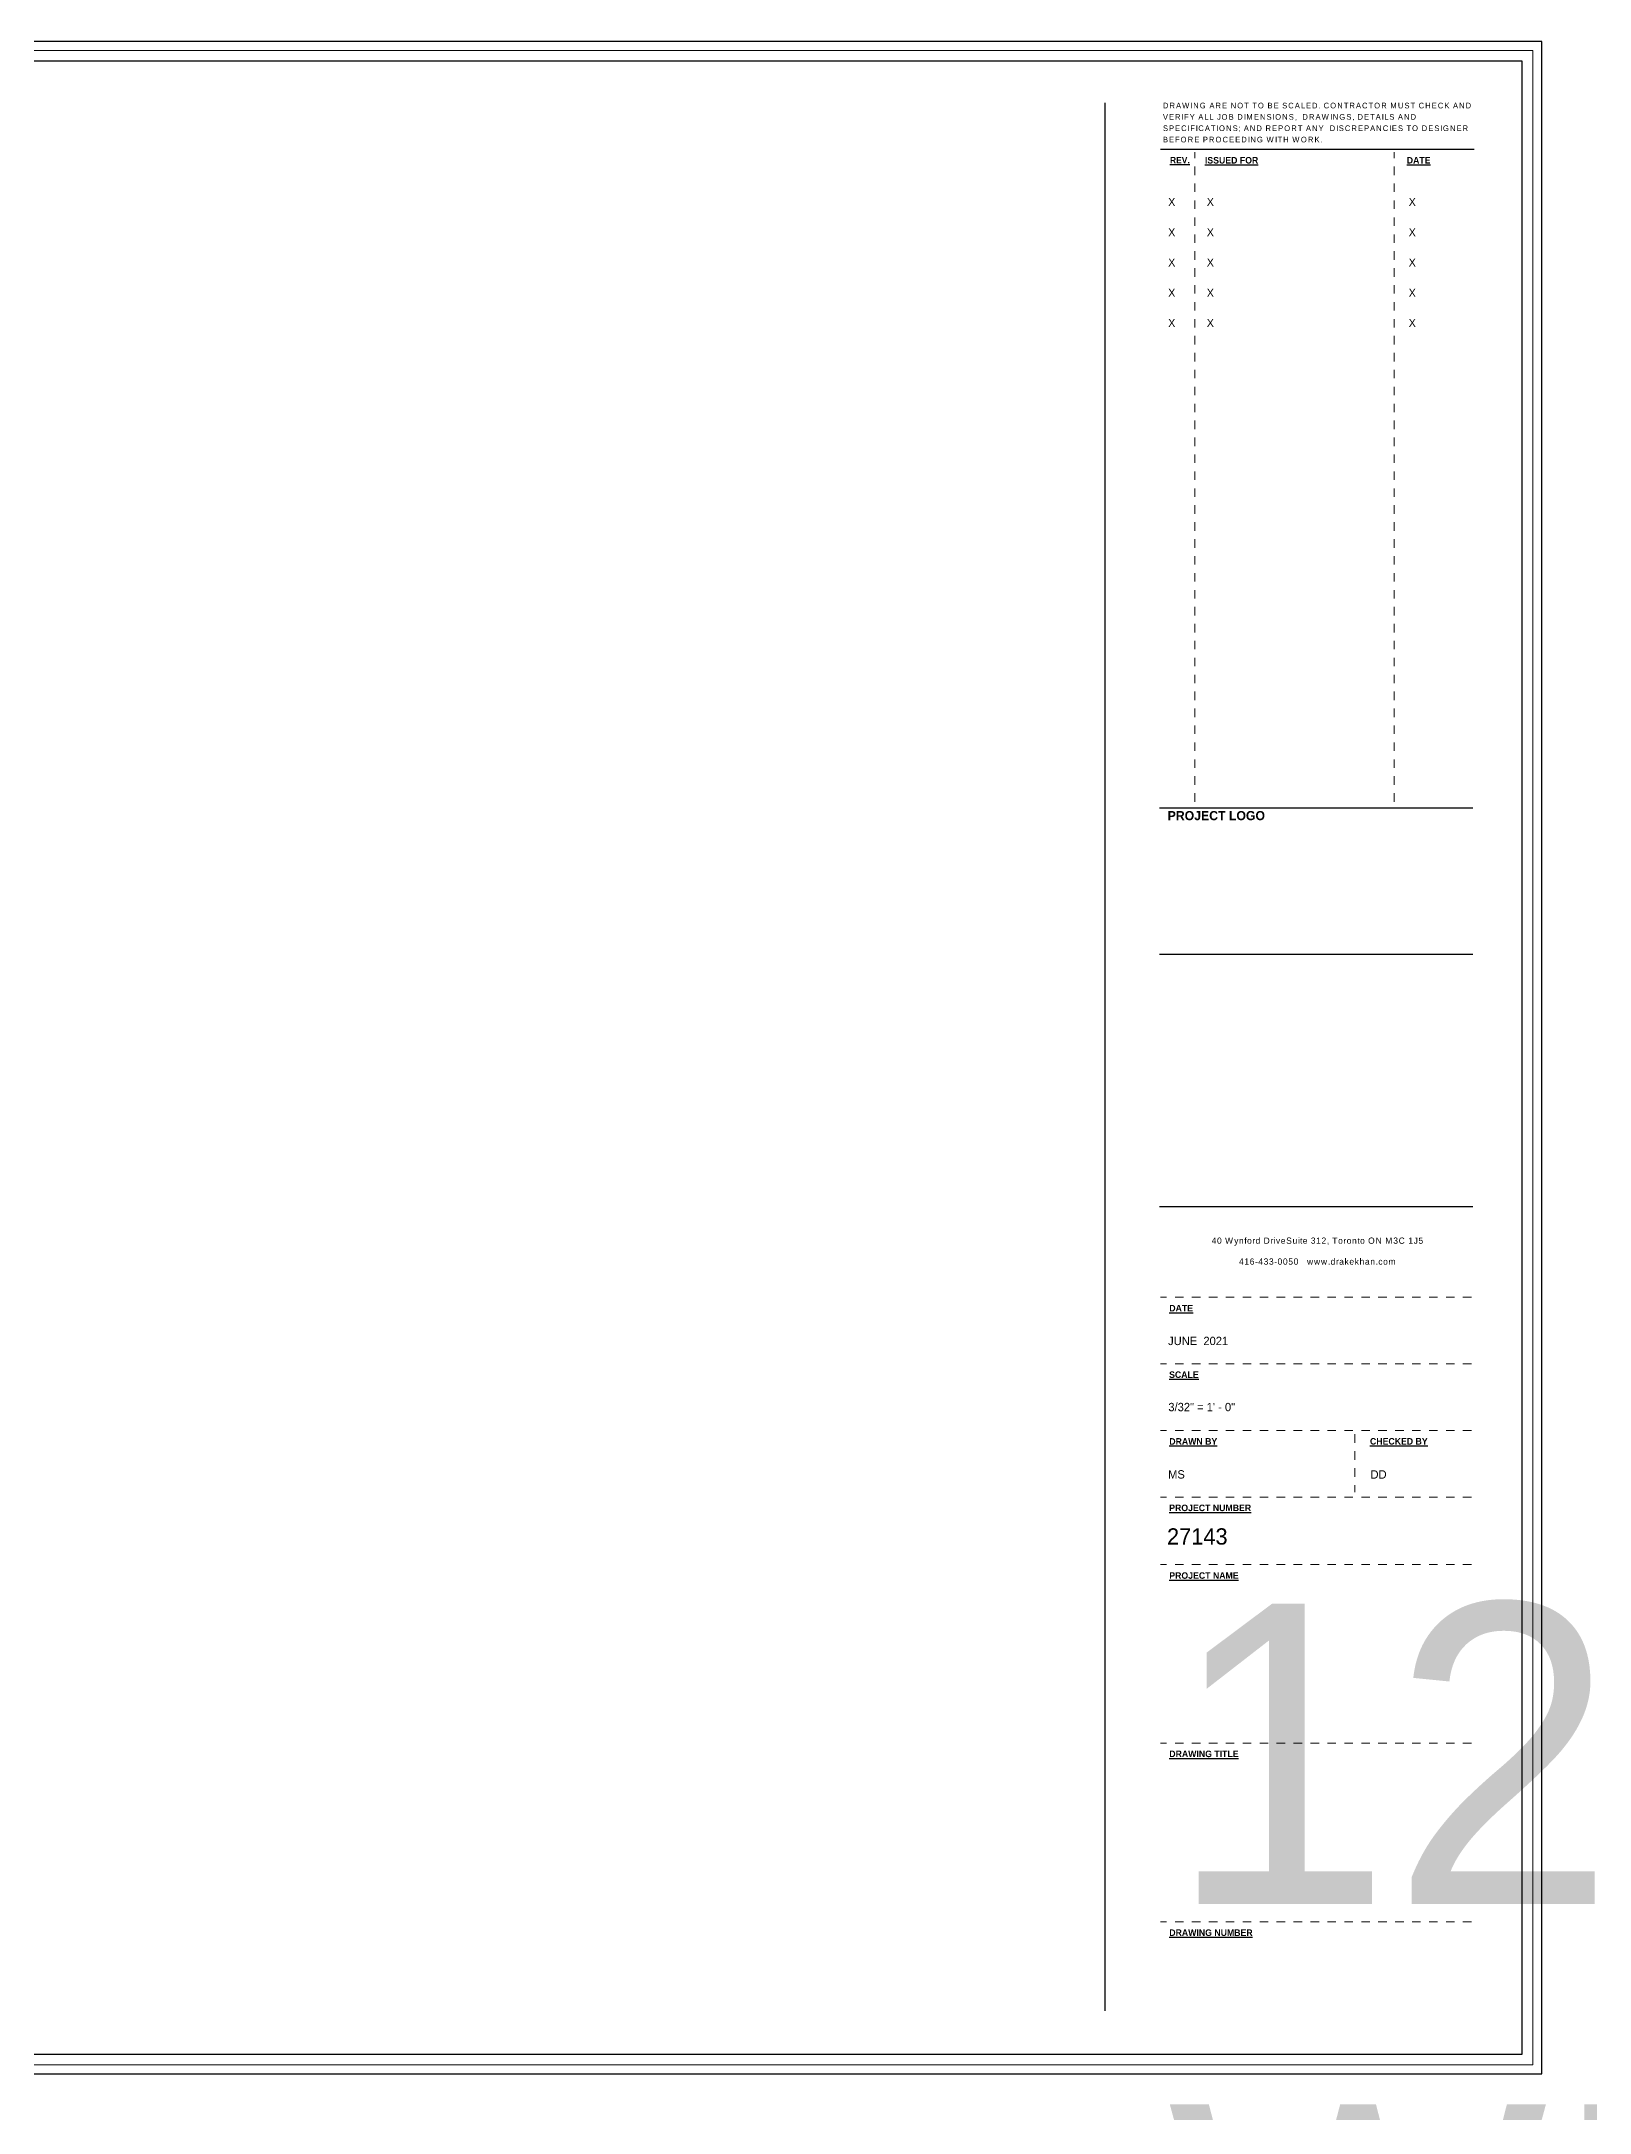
# Model space of a CAD drawing. Header units: inches. Extents: x 0 to 56.2, y -21.7 to 24.
# Drawn here: x 18.28 to 36.56, y -0.46 to 24 of the extents above; entities that cross this region are included whole.
import ezdxf
from ezdxf.enums import TextEntityAlignment as Align

# ---------------------------------------------------------------- set-up
doc = ezdxf.new("R2018")
doc.units = ezdxf.units.IN
doc.header["$LTSCALE"] = 0.3
doc.header["$MEASUREMENT"] = 0
doc.linetypes.add('HIDDEN', pattern=[0.375, 0.25, -0.125])
doc.layers.get('Defpoints').update_dxf_attribs({"color": 251})
doc.layers.add('I-8-Gray', color=8, linetype='Continuous', lineweight=9)
doc.styles.add('SM Titleblock', font='')
doc.styles.get('SM Titleblock').set_extended_font_data('Nexa Book')

# ---------------------------------------------------------------- blocks, each defined once
blk = doc.blocks.new('SM_Imperial_36x48_TTLBL')
at = {"color": 3}
blk.add_line((42.842, 0.743), (42.842, 23.273), dxfattribs=at)
at = {"color": 1}
for p, q in [((47.199, 22.724), (43.495, 22.724)), ((47.184, 14.945), (43.483, 14.945)), ((47.184, 13.217), (43.483, 13.217)), ((47.184, 10.238), (43.483, 10.238))]:
    blk.add_line(p, q, dxfattribs=at)
at = {"layer": 'Defpoints', "linetype": 'ByBlock'}
for points in [[(12, 0), (48, 0), (48, 24), (12, 24)], [(12.757, 0.234), (47.766, 0.234), (47.766, 23.766), (12.757, 23.766)]]:
    blk.add_lwpolyline(points, close=True, dxfattribs=at)
at = {"layer": 'I-8-Gray', "linetype": 'HIDDEN'}
for p, q in [((43.899, 15.022), (43.899, 22.691)), ((46.255, 15.022), (46.255, 22.691)), ((47.167, 9.17), (43.495, 9.17)), ((47.167, 8.383), (43.495, 8.383)), ((47.167, 7.596), (43.495, 7.596)), ((45.791, 7.552), (45.791, 6.869)), ((47.167, 6.809), (43.495, 6.809)), ((47.167, 6.014), (43.495, 6.014)), ((47.167, 3.904), (43.495, 3.904)), ((47.167, 1.795), (43.495, 1.795))]:
    blk.add_line(p, q, dxfattribs=at)
at = {"color": 1, "attachment_point": 1, "style": 'SM Titleblock'}
for s, insert, char_height, width in [('\\pxsm1.2,ql;{\\T1.2;DRAWING ARE NOT TO BE SCALED. CONTRACTOR MUST CHECK AND VERIFY ALL JOB DIMENSIONS,  DRAWINGS, DETAILS AND SPECIFICATIONS; AND REPORT ANY  DISCREPANCIES TO DESIGNER BEFORE PROCEEDING WITH WORK.}', (43.524, 23.276), 0.066929, 3.66791), ('\\pxql;{\\fNexa Book|b1|i0|c0|p2;\\H0.97069x;\\LREV\\H1.0302x;.}', (43.607, 22.638), 0.07706, 2.61339), ('\\pxql;{\\fNexa Book|b1|i0|c0|p2;\\LISSUED FOR}', (44.02, 22.635), 0.07706, 2.61339), ('\\pxql;{\\fNexa Book|b1|i0|c0|p2;\\LDATE}', (46.403, 22.635), 0.07706, 2.61339), ('\\pxsm2,qc;{\\T1.15;40 Wynford DriveSuite 312, Toronto ON M3C 1J5\\P416-433-0050^I  www.drakekhan.com}', (43.554, 9.876), 0.07402, 3.597), ('\\pxql;{\\fNexa Book|b1|i0|c0|p2;\\LDATE}', (43.599, 9.08), 0.07706, 2.61339), ('\\pxql;{\\fNexa Book|b1|i0|c0|p2;\\LSCALE}', (43.597, 8.295), 0.07706, 2.61339), ('\\pxql;{\\fNexa Book|b1|i0|c0|p2;\\LDRAWN BY}', (43.599, 7.507), 0.07706, 2.61339), ('\\pxql;{\\fNexa Book|b1|i0|c0|p2;\\LCHECKED BY}', (45.969, 7.508), 0.07706, 2.61339), ('\\pxql;{\\fNexa Book|b1|i0|c0|p2;\\LPROJECT NUMBER}', (43.598, 6.722), 0.07706, 2.61339), ('\\pxql;{\\fNexa Book|b1|i0|c0|p2;\\LPROJECT NAME}', (43.599, 5.923), 0.07706, 2.61339), ('\\pxql;{\\fNexa Book|b1|i0|c0|p2;\\LDRAWING TITLE}', (43.599, 3.817), 0.07706, 2.61339), ('\\pxql;{\\fNexa Book|b1|i0|c0|p2;\\LDRAWING NUMBER}', (43.599, 1.706), 0.07706, 2.61339)]:
    blk.add_mtext(s, dxfattribs=dict(at, insert=insert, char_height=char_height, width=width))
at = {"color": 2, "style": 'SM Titleblock'}
for tag, p in [('REV', (43.586, 22.218)), ('DESCRIPTION', (44.042, 22.218)), ('REV_DATE', (46.426, 22.218)), ('REV', (43.586, 21.957)), ('DESCRIPTION', (44.042, 21.957)), ('REV_DATE', (46.426, 21.957)), ('REV', (43.586, 21.697)), ('DESCRIPTION', (44.042, 21.697)), ('REV_DATE', (46.426, 21.697)), ('REV', (43.586, 21.436)), ('DESCRIPTION', (44.042, 21.436)), ('REV_DATE', (46.426, 21.436)), ('REV', (43.586, 21.176)), ('DESCRIPTION', (44.042, 21.176)), ('REV_DATE', (46.426, 21.176))]:
    blk.add_attdef(tag, p, '', height=0.0945, dxfattribs=at)
at = {"color": 1, "style": 'SM Titleblock'}
for tag, p, height in [('DATE', (43.585, 8.606), 0.0984), ('SCALE', (43.588, 7.825), 0.0984), ('DRAWNBY', (43.585, 7.03), 0.0984), ('CHECKEDBY', (45.975, 7.029), 0.0984), ('PROJNO', (43.572, 6.25), 0.192)]:
    blk.add_attdef(tag, p, '', height=height, dxfattribs=at)
at = {"color": 1, "lineweight": 30, "flags": 104}
for tag, height, p in [('PROJNAME', 0.145, (43.578, 5.636)), ('ADDRESS', 0.147, (43.595, 4.979)), ('TTL1', 0.145, (43.595, 3.463))]:
    blk.add_attdef(tag, text='', height=height, dxfattribs=at).set_placement(p, align=Align.TOP_LEFT)
at = {"color": 4, "style": 'SM Titleblock', "width": 0.8}
blk.add_attdef('####', text='', height=0.447, dxfattribs=at).set_placement((43.609, 0.98), align=Align.MIDDLE_LEFT)
at = {"layer": 'Defpoints', "color": 250, "insert": (43.58, 14.912), "char_height": 0.10816, "width": 3.66791, "attachment_point": 1, "style": 'SM Titleblock'}
blk.add_mtext('\\pxql;{\\fNexa Book|b1|i0|c0|p2;PROJECT LOGO}', dxfattribs=at)

msp = doc.modelspace()

# ---------------------------------------------------------------- linework, layer by layer
at = {"layer": 'I-8-Gray', "color": 4}
for points in [[(0, 24), (36, 24), (36, 0), (0, 0)], [(0.107, 23.893), (35.893, 23.893), (35.893, 0.107), (0.107, 0.107)]]:
    msp.add_lwpolyline(points, close=True, dxfattribs=at)

# ---------------------------------------------------------------- block references
ref = msp.add_blockref('SM_Imperial_36x48_TTLBL', (-12, 0))
ref.add_attrib('DESCRIPTION', 'X', (32.042, 20.628), dxfattribs={"color": 2, "height": 0.0945, "style": 'SM Titleblock'})
ref.add_attrib('DESCRIPTION', 'X', (32.042, 20.985), dxfattribs={"color": 2, "height": 0.0945, "style": 'SM Titleblock'})
ref.add_attrib('DESCRIPTION', 'X', (32.042, 21.342), dxfattribs={"color": 2, "height": 0.0945, "style": 'SM Titleblock'})
ref.add_attrib('REV_DATE', 'X', (34.426, 20.628), dxfattribs={"color": 2, "height": 0.0945, "style": 'SM Titleblock'})
ref.add_attrib('REV', 'X', (31.586, 20.628), dxfattribs={"color": 2, "height": 0.0945, "style": 'SM Titleblock'})
ref.add_attrib('REV_DATE', 'X', (34.426, 20.985), dxfattribs={"color": 2, "height": 0.0945, "style": 'SM Titleblock'})
ref.add_attrib('REV', 'X', (31.586, 20.985), dxfattribs={"color": 2, "height": 0.0945, "style": 'SM Titleblock'})
ref.add_attrib('REV_DATE', 'X', (34.426, 21.342), dxfattribs={"color": 2, "height": 0.0945, "style": 'SM Titleblock'})
ref.add_attrib('REV', 'X', (31.586, 21.342), dxfattribs={"color": 2, "height": 0.0945, "style": 'SM Titleblock'})
ref.add_attrib('DESCRIPTION', 'X', (32.042, 21.699), dxfattribs={"color": 2, "height": 0.0945, "style": 'SM Titleblock'})
ref.add_attrib('REV_DATE', 'X', (34.426, 21.699), dxfattribs={"color": 2, "height": 0.0945, "style": 'SM Titleblock'})
ref.add_attrib('REV', 'X', (31.586, 21.699), dxfattribs={"color": 2, "height": 0.0945, "style": 'SM Titleblock'})
ref.add_attrib('CHECKEDBY', 'DD', (33.975, 7.029), dxfattribs={"color": 1, "height": 0.0984, "style": 'SM Titleblock'})
ref.add_attrib('DESCRIPTION', 'X', (32.042, 22.057), dxfattribs={"color": 2, "height": 0.0945, "style": 'SM Titleblock'})
ref.add_attrib('REV_DATE', 'X', (34.426, 22.057), dxfattribs={"color": 2, "height": 0.0945, "style": 'SM Titleblock'})
ref.add_attrib('REV', 'X', (31.586, 22.057), dxfattribs={"color": 2, "height": 0.0945, "style": 'SM Titleblock'})
ref.add_attrib('DRAWNBY', 'MS', (31.585, 7.03), dxfattribs={"color": 1, "height": 0.0984, "style": 'SM Titleblock'})
ref.add_attrib('SCALE', '3/32" = 1\' - 0"', (31.588, 7.825), dxfattribs={"color": 1, "height": 0.09843, "style": 'SM Titleblock'})
ref.add_attrib('DATE', 'JUNE  2021', (31.585, 8.606), dxfattribs={"color": 1, "height": 0.0984, "style": 'SM Titleblock'})
ref.add_attrib('PROJNO', '27143', (31.572, 6.25), dxfattribs={"color": 1, "height": 0.1925, "style": 'SM Titleblock'})
lines = msp.add_mtext('1265 WILSON AVENUE,\\PTORONTO,\\PONTARIO', dxfattribs={"color": 1, "insert": (31.585, 5.552), "char_height": 3.54736, "width": 1.21369, "attachment_point": 1})
ref.add_attrib('ADDRESS', '', (31.585, 5.552), dxfattribs={"flags": 104}).embed_mtext(lines)

doc.saveas('drawing.dxf')
